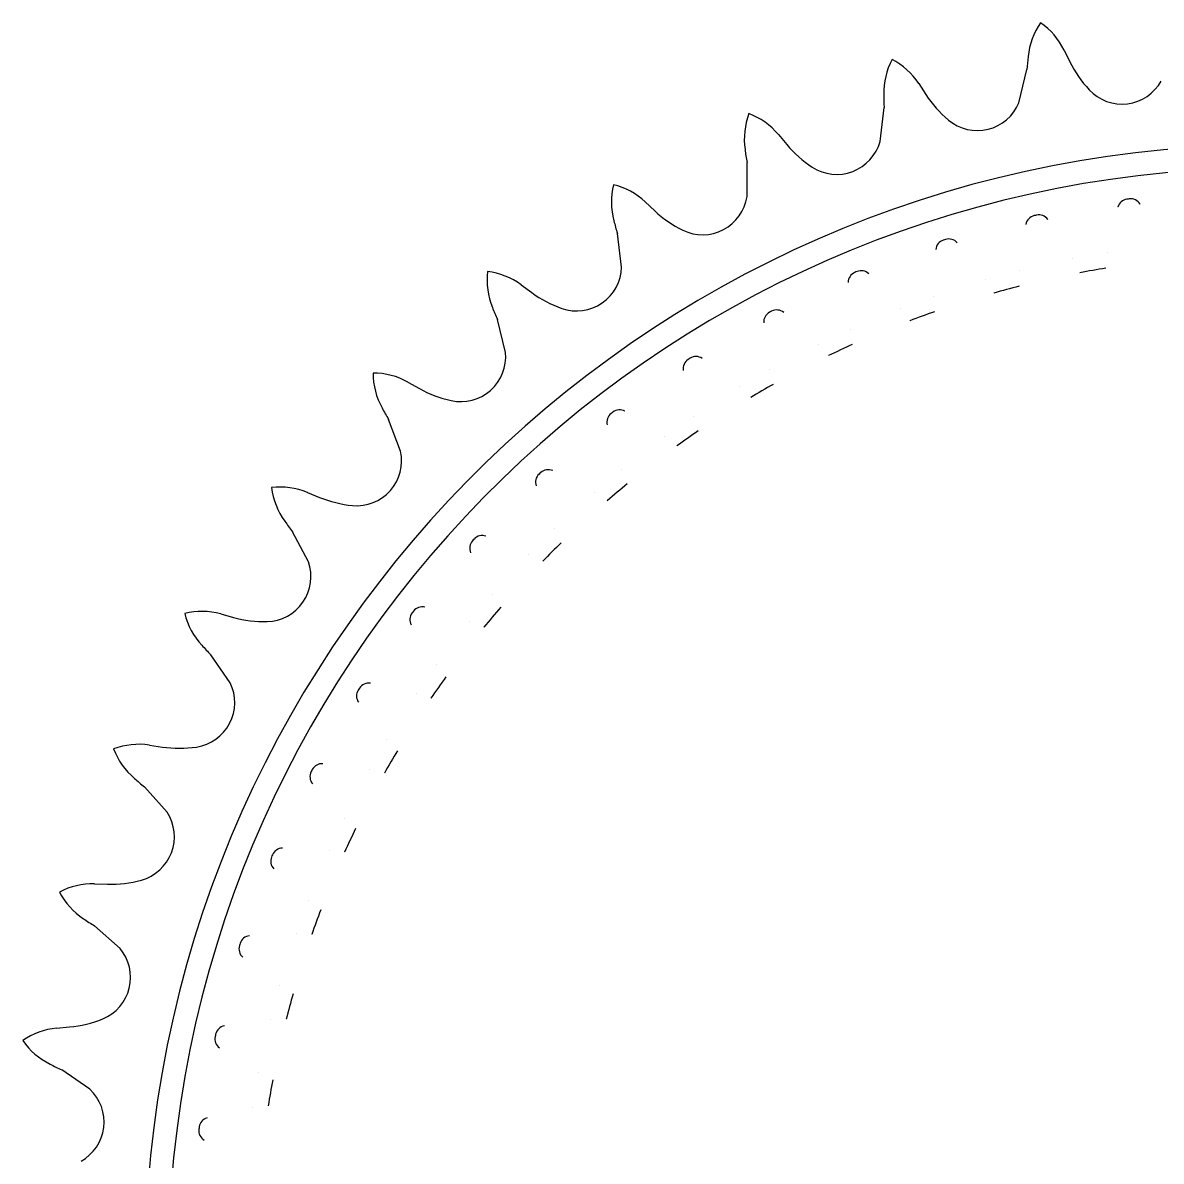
# Model space of a CAD drawing. Header units: millimetres. Extents: x -109 to 109, y -109 to 109.
# Drawn here: x -107.5 to -9.3, y 9.3 to 107.5 of the extents above; entities that cross this region are included whole.
import ezdxf

# ---------------------------------------------------------------- set-up
doc = ezdxf.new("R2010")
doc.units = ezdxf.units.MM
doc.layers.add('Cut003', color=7, linetype='CONTINUOUS')

msp = doc.modelspace()

# ---------------------------------------------------------------- linework, layer by layer
at = {"layer": 'Cut003'}
for p, q in [((-19.708, 107.541), (-19.708, 107.541, 10)), ((-19.708, 107.541), (-19.708, 107.541, 10)), ((-17.676, 105.187), (-17.179, 104.174)), ((-17.676, 105.187, 10), (-17.179, 104.174, 10)), ((-17.676, 105.187), (-17.676, 105.187, 10)), ((-17.676, 105.187), (-17.179, 104.174)), ((-17.676, 105.187, 10), (-17.179, 104.174, 10)), ((-17.676, 105.187), (-17.676, 105.187, 10)), ((-32.527, 104.381), (-32.527, 104.381, 10)), ((-32.527, 104.381), (-32.527, 104.381, 10)), ((-20.772, 104.619), (-20.772, 104.619, 10)), ((-20.772, 104.619), (-20.772, 104.619, 10)), ((-17.179, 104.174), (-17.179, 104.174, 10)), ((-17.179, 104.174), (-17.179, 104.174, 10)), ((-21.582, 100.642), (-20.878, 103.496)), ((-21.582, 100.642, 10), (-20.878, 103.496, 10)), ((-21.582, 100.642), (-20.878, 103.496)), ((-21.582, 100.642, 10), (-20.878, 103.496, 10)), ((-20.878, 103.496), (-20.878, 103.496, 10)), ((-20.878, 103.496), (-20.878, 103.496, 10)), ((-30.226, 102.289), (-29.61, 101.344)), ((-30.226, 102.289, 10), (-29.61, 101.344, 10)), ((-30.226, 102.289), (-30.226, 102.289, 10)), ((-30.226, 102.289), (-29.61, 101.344)), ((-30.226, 102.289, 10), (-29.61, 101.344, 10)), ((-30.226, 102.289), (-30.226, 102.289, 10)), ((-33.231, 101.352), (-33.231, 101.352, 10)), ((-33.231, 101.352), (-33.231, 101.352, 10)), ((-29.61, 101.344), (-29.61, 101.344, 10)), ((-29.61, 101.344), (-29.61, 101.344, 10)), ((-15.509, 101.755), (-15.509, 101.755, 10)), ((-15.509, 101.755), (-15.509, 101.755, 10)), ((-33.555, 97.307), (-33.201, 100.225)), ((-33.555, 97.307, 10), (-33.201, 100.225, 10)), ((-33.555, 97.307), (-33.201, 100.225)), ((-33.555, 97.307, 10), (-33.201, 100.225, 10)), ((-33.201, 100.225), (-33.201, 100.225, 10)), ((-33.201, 100.225), (-33.201, 100.225, 10)), ((-21.582, 100.642), (-21.582, 100.642, 10)), ((-21.582, 100.642), (-21.582, 100.642, 10)), ((-44.871, 99.7), (-44.871, 99.7, 10)), ((-44.871, 99.7), (-44.871, 99.7, 10)), ((-27.661, 99.144), (-27.661, 99.144, 10)), ((-27.661, 99.144), (-27.661, 99.144, 10)), ((-42.335, 97.9), (-41.61, 97.036)), ((-42.335, 97.9, 10), (-41.61, 97.036, 10)), ((-42.335, 97.9), (-42.335, 97.9, 10)), ((-42.335, 97.9), (-41.61, 97.036)), ((-42.335, 97.9, 10), (-41.61, 97.036, 10)), ((-42.335, 97.9), (-42.335, 97.9, 10)), ((-33.555, 97.307), (-33.555, 97.307, 10)), ((-33.555, 97.307), (-33.555, 97.307, 10)), ((-45.206, 96.608), (-45.206, 96.608, 10)), ((-45.206, 96.608), (-45.206, 96.608, 10)), ((-41.61, 97.036), (-41.61, 97.036, 10)), ((-41.61, 97.036), (-41.61, 97.036, 10)), ((-45.04, 92.553), (-45.04, 95.493)), ((-45.04, 92.553, 10), (-45.04, 95.493, 10)), ((-45.04, 95.493), (-45.04, 95.493, 10)), ((-45.04, 95.493), (-45.04, 95.493, 10)), ((-45.04, 92.553), (-45.04, 95.493)), ((-45.04, 92.553, 10), (-45.04, 95.493, 10)), ((-39.41, 95.087), (-39.41, 95.087, 10)), ((-39.41, 95.087), (-39.41, 95.087, 10)), ((-56.561, 93.564), (-56.561, 93.564, 10)), ((-56.561, 93.564), (-56.561, 93.564, 10)), ((-45.04, 92.553), (-45.04, 92.553, 10)), ((-45.04, 92.553), (-45.04, 92.553, 10)), ((-53.827, 92.083), (-53.003, 91.313)), ((-53.827, 92.083, 10), (-53.003, 91.313, 10)), ((-53.827, 92.083), (-53.827, 92.083, 10)), ((-53.827, 92.083), (-53.003, 91.313)), ((-53.827, 92.083, 10), (-53.003, 91.313, 10)), ((-53.827, 92.083), (-53.827, 92.083, 10)), ((-13.041, 91.631), (-13.041, 91.631, 10)), ((-13.041, 91.631), (-13.041, 91.631, 10)), ((-12.254, 92.315), (-12.254, 92.315, 10)), ((-12.254, 92.315), (-12.254, 92.315, 10)), ((-12.057, 92.341), (-12.057, 92.341, 10)), ((-12.057, 92.341), (-12.057, 92.341, 10)), ((-11.119, 91.884), (-11.119, 91.884, 10)), ((-11.119, 91.884), (-11.119, 91.884, 10)), ((-56.521, 90.455), (-56.521, 90.455, 10)), ((-56.521, 90.455), (-56.521, 90.455, 10)), ((-53.003, 91.313), (-53.003, 91.313, 10)), ((-53.003, 91.313), (-53.003, 91.313, 10)), ((-20.253, 90.896), (-20.253, 90.896, 10)), ((-20.253, 90.896), (-20.253, 90.896, 10)), ((-20.059, 90.939), (-20.059, 90.939, 10)), ((-20.059, 90.939), (-20.059, 90.939, 10)), ((-19.085, 90.565), (-19.085, 90.565, 10)), ((-19.085, 90.565), (-19.085, 90.565, 10)), ((-50.584, 89.643), (-50.584, 89.643, 10)), ((-50.584, 89.643), (-50.584, 89.643, 10)), ((-20.978, 90.145), (-20.978, 90.145, 10)), ((-20.978, 90.145), (-20.978, 90.145, 10)), ((-55.868, 86.449), (-56.222, 89.367)), ((-55.868, 86.449, 10), (-56.222, 89.367, 10)), ((-56.222, 89.367), (-56.222, 89.367, 10)), ((-56.222, 89.367), (-56.222, 89.367, 10)), ((-55.868, 86.449), (-56.222, 89.367)), ((-55.868, 86.449, 10), (-56.222, 89.367, 10)), ((-28.098, 88.785), (-28.098, 88.785, 10)), ((-28.098, 88.785), (-28.098, 88.785, 10)), ((-27.909, 88.845), (-27.909, 88.845, 10)), ((-27.909, 88.845), (-27.909, 88.845, 10)), ((-26.905, 88.557), (-26.905, 88.557, 10)), ((-26.905, 88.557), (-26.905, 88.557, 10)), ((-28.755, 87.974), (-28.755, 87.974, 10)), ((-28.755, 87.974), (-28.755, 87.974, 10)), ((-13.913, 87.694), (-13.913, 87.694, 10)), ((-13.913, 87.694), (-13.913, 87.694, 10)), ((-16.919, 87.164), (-16.919, 87.164, 10)), ((-16.919, 87.164), (-16.919, 87.164, 10)), ((-67.427, 86.064), (-67.427, 86.064, 10)), ((-67.427, 86.064), (-67.427, 86.064, 10)), ((-55.868, 86.449), (-55.868, 86.449, 10)), ((-55.868, 86.449), (-55.868, 86.449, 10)), ((-35.729, 85.998), (-35.729, 85.998, 10)), ((-35.729, 85.998), (-35.729, 85.998, 10)), ((-35.546, 86.074), (-35.546, 86.074, 10)), ((-35.546, 86.074), (-35.546, 86.074, 10)), ((-34.521, 85.875), (-34.521, 85.875, 10)), ((-34.521, 85.875), (-34.521, 85.875, 10)), ((-21.503, 86.147), (-21.503, 86.147, 10)), ((-21.503, 86.147), (-21.503, 86.147, 10)), ((-16.304, 85.968), (-16.304, 85.968, 10)), ((-16.304, 85.968), (-16.304, 85.968, 10)), ((-14.082, 86.359), (-14.082, 86.359, 10)), ((-14.082, 86.359), (-14.082, 86.359, 10)), ((-64.534, 84.924), (-63.623, 84.258)), ((-64.534, 84.924, 10), (-63.623, 84.258, 10)), ((-64.534, 84.924), (-64.534, 84.924, 10)), ((-64.534, 84.924), (-63.623, 84.258)), ((-64.534, 84.924, 10), (-63.623, 84.258, 10)), ((-64.534, 84.924), (-64.534, 84.924, 10)), ((-36.313, 85.133), (-36.313, 85.133, 10)), ((-36.313, 85.133), (-36.313, 85.133, 10)), ((-24.451, 85.357), (-24.451, 85.357, 10)), ((-24.451, 85.357), (-24.451, 85.357, 10)), ((-21.555, 84.803), (-21.555, 84.803, 10)), ((-21.555, 84.803), (-21.555, 84.803, 10)), ((-63.623, 84.258), (-63.623, 84.258, 10)), ((-63.623, 84.258), (-63.623, 84.258, 10)), ((-28.93, 83.945), (-28.93, 83.945, 10)), ((-28.93, 83.945), (-28.93, 83.945, 10)), ((-23.734, 84.22), (-23.734, 84.22, 10)), ((-23.734, 84.22), (-23.734, 84.22, 10)), ((-67.012, 82.982), (-67.012, 82.982, 10)), ((-67.012, 82.982), (-67.012, 82.982, 10)), ((-61.02, 82.892), (-61.02, 82.892, 10)), ((-61.02, 82.892), (-61.02, 82.892, 10)), ((-43.088, 82.557), (-43.088, 82.557, 10)), ((-43.088, 82.557), (-43.088, 82.557, 10)), ((-42.912, 82.649), (-42.912, 82.649, 10)), ((-42.912, 82.649), (-42.912, 82.649, 10)), ((-41.874, 82.54), (-41.874, 82.54, 10)), ((-41.874, 82.54), (-41.874, 82.54, 10)), ((-31.797, 82.902), (-31.797, 82.902, 10)), ((-31.797, 82.902), (-31.797, 82.902, 10)), ((-28.864, 82.602), (-28.864, 82.602, 10)), ((-28.864, 82.602), (-28.864, 82.602, 10)), ((-65.88, 79.085), (-66.584, 81.939)), ((-65.88, 79.085, 10), (-66.584, 81.939, 10)), ((-66.584, 81.939), (-66.584, 81.939, 10)), ((-66.584, 81.939), (-66.584, 81.939, 10)), ((-65.88, 79.085), (-66.584, 81.939)), ((-65.88, 79.085, 10), (-66.584, 81.939, 10)), ((-43.594, 81.644), (-43.594, 81.644, 10)), ((-43.594, 81.644), (-43.594, 81.644, 10)), ((-30.984, 81.83), (-30.984, 81.83, 10)), ((-30.984, 81.83), (-30.984, 81.83, 10)), ((-36.136, 81.104), (-36.136, 81.104, 10)), ((-36.136, 81.104), (-36.136, 81.104, 10)), ((-38.902, 79.815), (-38.902, 79.815, 10)), ((-38.902, 79.815), (-38.902, 79.815, 10)), ((-35.954, 79.772), (-35.954, 79.772, 10)), ((-35.954, 79.772), (-35.954, 79.772, 10)), ((-65.88, 79.085), (-65.88, 79.085, 10)), ((-65.88, 79.085), (-65.88, 79.085, 10)), ((-37.998, 78.819), (-37.998, 78.819, 10)), ((-37.998, 78.819), (-37.998, 78.819, 10)), ((-50.12, 78.487), (-50.12, 78.487, 10)), ((-50.12, 78.487), (-50.12, 78.487, 10)), ((-49.952, 78.594), (-49.952, 78.594, 10)), ((-49.952, 78.594), (-49.952, 78.594, 10)), ((-48.909, 78.576), (-48.909, 78.576, 10)), ((-48.909, 78.576), (-48.909, 78.576, 10)), ((-43.067, 77.646), (-43.067, 77.646, 10)), ((-43.067, 77.646), (-43.067, 77.646, 10)), ((-77.309, 77.309), (-77.309, 77.309, 10)), ((-77.309, 77.309), (-77.309, 77.309, 10)), ((-50.544, 77.534), (-50.544, 77.534, 10)), ((-50.544, 77.534), (-50.544, 77.534, 10)), ((-74.3, 76.526), (-73.316, 75.975)), ((-74.3, 76.526, 10), (-73.316, 75.975, 10)), ((-74.3, 76.526), (-74.3, 76.526, 10)), ((-74.3, 76.526), (-73.316, 75.975)), ((-74.3, 76.526, 10), (-73.316, 75.975, 10)), ((-74.3, 76.526), (-74.3, 76.526, 10)), ((-73.316, 75.975), (-73.316, 75.975, 10)), ((-73.316, 75.975), (-73.316, 75.975, 10)), ((-45.71, 76.12), (-45.71, 76.12, 10)), ((-45.71, 76.12), (-45.71, 76.12, 10)), ((-42.769, 76.335), (-42.769, 76.335, 10)), ((-42.769, 76.335), (-42.769, 76.335, 10)), ((-70.567, 74.933), (-70.567, 74.933, 10)), ((-70.567, 74.933), (-70.567, 74.933, 10)), ((-44.723, 75.207), (-44.723, 75.207, 10)), ((-44.723, 75.207), (-44.723, 75.207, 10)), ((-76.526, 74.3), (-76.526, 74.3, 10)), ((-76.526, 74.3), (-76.526, 74.3, 10)), ((-56.77, 73.821), (-56.77, 73.821, 10)), ((-56.77, 73.821), (-56.77, 73.821, 10)), ((-56.612, 73.941), (-56.612, 73.941, 10)), ((-56.612, 73.941), (-56.612, 73.941, 10)), ((-55.571, 74.014), (-55.571, 74.014, 10)), ((-55.571, 74.014), (-55.571, 74.014, 10)), ((-74.933, 70.567), (-75.975, 73.316)), ((-74.933, 70.567, 10), (-75.975, 73.316, 10)), ((-75.975, 73.316), (-75.975, 73.316, 10)), ((-75.975, 73.316), (-75.975, 73.316, 10)), ((-74.933, 70.567), (-75.975, 73.316)), ((-74.933, 70.567, 10), (-75.975, 73.316, 10)), ((-57.11, 72.834), (-57.11, 72.834, 10)), ((-57.11, 72.834), (-57.11, 72.834, 10)), ((-49.671, 73.597), (-49.671, 73.597, 10)), ((-49.671, 73.597), (-49.671, 73.597, 10)), ((-52.17, 71.847), (-52.17, 71.847, 10)), ((-52.17, 71.847), (-52.17, 71.847, 10)), ((-49.26, 72.317), (-49.26, 72.317, 10)), ((-49.26, 72.317), (-49.26, 72.317, 10)), ((-51.108, 71.023), (-51.108, 71.023, 10)), ((-51.108, 71.023), (-51.108, 71.023, 10)), ((-74.933, 70.567), (-74.933, 70.567, 10)), ((-74.933, 70.567), (-74.933, 70.567, 10)), ((-61.81, 68.889), (-61.81, 68.889, 10)), ((-61.81, 68.889), (-61.81, 68.889, 10)), ((-55.896, 68.988), (-55.896, 68.988, 10)), ((-55.896, 68.988), (-55.896, 68.988, 10)), ((-62.987, 68.592), (-62.987, 68.592, 10)), ((-62.987, 68.592), (-62.987, 68.592, 10)), ((-62.841, 68.726), (-62.841, 68.726, 10)), ((-62.841, 68.726), (-62.841, 68.726, 10)), ((-86.064, 67.427), (-86.064, 67.427, 10)), ((-86.064, 67.427), (-86.064, 67.427, 10)), ((-82.982, 67.012), (-81.939, 66.584)), ((-82.982, 67.012, 10), (-81.939, 66.584, 10)), ((-82.982, 67.012), (-82.982, 67.012, 10)), ((-82.982, 67.012), (-81.939, 66.584)), ((-82.982, 67.012, 10), (-81.939, 66.584, 10)), ((-82.982, 67.012), (-82.982, 67.012, 10)), ((-63.24, 67.579), (-63.24, 67.579, 10)), ((-63.24, 67.579), (-63.24, 67.579, 10)), ((-58.234, 67.027), (-58.234, 67.027, 10)), ((-58.234, 67.027), (-58.234, 67.027, 10)), ((-55.375, 67.748), (-55.375, 67.748, 10)), ((-55.375, 67.748), (-55.375, 67.748, 10)), ((-81.939, 66.584), (-81.939, 66.584, 10)), ((-81.939, 66.584), (-81.939, 66.584, 10)), ((-79.085, 65.88), (-79.085, 65.88, 10)), ((-79.085, 65.88), (-79.085, 65.88, 10)), ((-57.103, 66.298), (-57.103, 66.298, 10)), ((-57.103, 66.298), (-57.103, 66.298, 10)), ((-84.924, 64.534), (-84.924, 64.534, 10)), ((-84.924, 64.534), (-84.924, 64.534, 10)), ((-82.892, 61.02), (-84.258, 63.623)), ((-82.892, 61.02, 10), (-84.258, 63.623, 10)), ((-84.258, 63.623), (-84.258, 63.623, 10)), ((-84.258, 63.623), (-84.258, 63.623, 10)), ((-82.892, 61.02), (-84.258, 63.623)), ((-82.892, 61.02, 10), (-84.258, 63.623, 10)), ((-68.592, 62.987), (-68.592, 62.987, 10)), ((-68.592, 62.987), (-68.592, 62.987, 10)), ((-67.579, 63.24), (-67.579, 63.24, 10)), ((-67.579, 63.24), (-67.579, 63.24, 10)), ((-61.696, 63.854), (-61.696, 63.854, 10)), ((-61.696, 63.854), (-61.696, 63.854, 10)), ((-68.726, 62.841), (-68.726, 62.841, 10)), ((-68.726, 62.841), (-68.726, 62.841, 10)), ((-61.069, 62.664), (-61.069, 62.664, 10)), ((-61.069, 62.664), (-61.069, 62.664, 10)), ((-82.892, 61.02), (-82.892, 61.02, 10)), ((-82.892, 61.02), (-82.892, 61.02, 10)), ((-68.889, 61.81), (-68.889, 61.81, 10)), ((-68.889, 61.81), (-68.889, 61.81, 10)), ((-63.854, 61.696), (-63.854, 61.696, 10)), ((-63.854, 61.696), (-63.854, 61.696, 10)), ((-62.664, 61.069), (-62.664, 61.069, 10)), ((-62.664, 61.069), (-62.664, 61.069, 10)), ((-67.027, 58.234), (-67.027, 58.234, 10)), ((-67.027, 58.234), (-67.027, 58.234, 10)), ((-72.834, 57.11), (-72.834, 57.11, 10)), ((-72.834, 57.11), (-72.834, 57.11, 10)), ((-66.298, 57.103), (-66.298, 57.103, 10)), ((-66.298, 57.103), (-66.298, 57.103, 10)), ((-93.564, 56.561), (-93.564, 56.561, 10)), ((-93.564, 56.561), (-93.564, 56.561, 10)), ((-90.455, 56.521), (-89.367, 56.222)), ((-90.455, 56.521, 10), (-89.367, 56.222, 10)), ((-90.455, 56.521), (-90.455, 56.521, 10)), ((-90.455, 56.521), (-89.367, 56.222)), ((-90.455, 56.521, 10), (-89.367, 56.222, 10)), ((-90.455, 56.521), (-90.455, 56.521, 10)), ((-89.367, 56.222), (-89.367, 56.222, 10)), ((-89.367, 56.222), (-89.367, 56.222, 10)), ((-73.941, 56.612), (-73.941, 56.612, 10)), ((-73.941, 56.612), (-73.941, 56.612, 10)), ((-73.821, 56.77), (-73.821, 56.77, 10)), ((-73.821, 56.77), (-73.821, 56.77, 10)), ((-86.449, 55.868), (-86.449, 55.868, 10)), ((-86.449, 55.868), (-86.449, 55.868, 10)), ((-74.014, 55.571), (-74.014, 55.571, 10)), ((-74.014, 55.571), (-74.014, 55.571, 10)), ((-68.988, 55.896), (-68.988, 55.896, 10)), ((-68.988, 55.896), (-68.988, 55.896, 10)), ((-67.748, 55.375), (-67.748, 55.375, 10)), ((-67.748, 55.375), (-67.748, 55.375, 10)), ((-92.083, 53.827), (-92.083, 53.827, 10)), ((-92.083, 53.827), (-92.083, 53.827, 10)), ((-89.643, 50.584), (-91.313, 53.003)), ((-89.643, 50.584, 10), (-91.313, 53.003, 10)), ((-91.313, 53.003), (-91.313, 53.003, 10)), ((-91.313, 53.003), (-91.313, 53.003, 10)), ((-89.643, 50.584), (-91.313, 53.003)), ((-89.643, 50.584, 10), (-91.313, 53.003, 10)), ((-71.847, 52.17), (-71.847, 52.17, 10)), ((-71.847, 52.17), (-71.847, 52.17, 10)), ((-71.023, 51.108), (-71.023, 51.108, 10)), ((-71.023, 51.108), (-71.023, 51.108, 10)), ((-89.643, 50.584), (-89.643, 50.584, 10)), ((-89.643, 50.584), (-89.643, 50.584, 10)), ((-78.487, 50.12), (-78.487, 50.12, 10)), ((-78.487, 50.12), (-78.487, 50.12, 10)), ((-77.534, 50.544), (-77.534, 50.544, 10)), ((-77.534, 50.544), (-77.534, 50.544, 10)), ((-78.594, 49.952), (-78.594, 49.952, 10)), ((-78.594, 49.952), (-78.594, 49.952, 10)), ((-73.597, 49.671), (-73.597, 49.671, 10)), ((-73.597, 49.671), (-73.597, 49.671, 10)), ((-72.317, 49.26), (-72.317, 49.26, 10)), ((-72.317, 49.26), (-72.317, 49.26, 10)), ((-78.576, 48.909), (-78.576, 48.909, 10)), ((-78.576, 48.909), (-78.576, 48.909, 10)), ((-96.608, 45.206), (-95.493, 45.04)), ((-96.608, 45.206, 10), (-95.493, 45.04, 10)), ((-96.608, 45.206), (-96.608, 45.206, 10)), ((-96.608, 45.206), (-95.493, 45.04)), ((-96.608, 45.206, 10), (-95.493, 45.04, 10)), ((-96.608, 45.206), (-96.608, 45.206, 10)), ((-76.12, 45.71), (-76.12, 45.71, 10)), ((-76.12, 45.71), (-76.12, 45.71, 10)), ((-99.7, 44.871), (-99.7, 44.871, 10)), ((-99.7, 44.871), (-99.7, 44.871, 10)), ((-95.493, 45.04), (-95.493, 45.04, 10)), ((-95.493, 45.04), (-95.493, 45.04, 10)), ((-92.553, 45.04), (-92.553, 45.04, 10)), ((-92.553, 45.04), (-92.553, 45.04, 10)), ((-75.207, 44.723), (-75.207, 44.723, 10)), ((-75.207, 44.723), (-75.207, 44.723, 10)), ((-81.644, 43.594), (-81.644, 43.594, 10)), ((-81.644, 43.594), (-81.644, 43.594, 10)), ((-97.9, 42.335), (-97.9, 42.335, 10)), ((-97.9, 42.335), (-97.9, 42.335, 10)), ((-82.649, 42.912), (-82.649, 42.912, 10)), ((-82.649, 42.912), (-82.649, 42.912, 10)), ((-82.557, 43.088), (-82.557, 43.088, 10)), ((-82.557, 43.088), (-82.557, 43.088, 10)), ((-77.646, 43.067), (-77.646, 43.067, 10)), ((-77.646, 43.067), (-77.646, 43.067, 10)), ((-76.335, 42.769), (-76.335, 42.769, 10)), ((-76.335, 42.769), (-76.335, 42.769, 10)), ((-95.087, 39.41), (-97.036, 41.61)), ((-95.087, 39.41, 10), (-97.036, 41.61, 10)), ((-97.036, 41.61), (-97.036, 41.61, 10)), ((-97.036, 41.61), (-97.036, 41.61, 10)), ((-95.087, 39.41), (-97.036, 41.61)), ((-95.087, 39.41, 10), (-97.036, 41.61, 10)), ((-82.54, 41.874), (-82.54, 41.874, 10)), ((-82.54, 41.874), (-82.54, 41.874, 10)), ((-95.087, 39.41), (-95.087, 39.41, 10)), ((-95.087, 39.41), (-95.087, 39.41, 10)), ((-79.815, 38.902), (-79.815, 38.902, 10)), ((-79.815, 38.902), (-79.815, 38.902, 10)), ((-78.819, 37.998), (-78.819, 37.998, 10)), ((-78.819, 37.998), (-78.819, 37.998, 10)), ((-86.074, 35.546), (-86.074, 35.546, 10)), ((-86.074, 35.546), (-86.074, 35.546, 10)), ((-85.998, 35.729), (-85.998, 35.729, 10)), ((-85.998, 35.729), (-85.998, 35.729, 10)), ((-85.133, 36.313), (-85.133, 36.313, 10)), ((-85.133, 36.313), (-85.133, 36.313, 10)), ((-81.104, 36.136), (-81.104, 36.136, 10)), ((-81.104, 36.136), (-81.104, 36.136, 10)), ((-79.772, 35.954), (-79.772, 35.954, 10)), ((-79.772, 35.954), (-79.772, 35.954, 10)), ((-85.875, 34.521), (-85.875, 34.521, 10)), ((-85.875, 34.521), (-85.875, 34.521, 10)), ((-97.307, 33.555), (-97.307, 33.555, 10)), ((-97.307, 33.555), (-97.307, 33.555, 10)), ((-104.381, 32.527), (-104.381, 32.527, 10)), ((-104.381, 32.527), (-104.381, 32.527, 10)), ((-101.352, 33.231), (-100.225, 33.201)), ((-101.352, 33.231, 10), (-100.225, 33.201, 10)), ((-101.352, 33.231), (-101.352, 33.231, 10)), ((-101.352, 33.231), (-100.225, 33.201)), ((-101.352, 33.231, 10), (-100.225, 33.201, 10)), ((-101.352, 33.231), (-101.352, 33.231, 10)), ((-100.225, 33.201), (-100.225, 33.201, 10)), ((-100.225, 33.201), (-100.225, 33.201, 10)), ((-82.902, 31.797), (-82.902, 31.797, 10)), ((-82.902, 31.797), (-82.902, 31.797, 10)), ((-81.83, 30.984), (-81.83, 30.984, 10)), ((-81.83, 30.984), (-81.83, 30.984, 10)), ((-102.289, 30.226), (-102.289, 30.226, 10)), ((-102.289, 30.226), (-102.289, 30.226, 10)), ((-99.144, 27.661), (-101.344, 29.61)), ((-99.144, 27.661, 10), (-101.344, 29.61, 10)), ((-101.344, 29.61), (-101.344, 29.61, 10)), ((-101.344, 29.61), (-101.344, 29.61, 10)), ((-99.144, 27.661), (-101.344, 29.61)), ((-99.144, 27.661, 10), (-101.344, 29.61, 10)), ((-87.974, 28.755), (-87.974, 28.755, 10)), ((-87.974, 28.755), (-87.974, 28.755, 10)), ((-83.945, 28.93), (-83.945, 28.93, 10)), ((-83.945, 28.93), (-83.945, 28.93, 10)), ((-82.602, 28.864), (-82.602, 28.864, 10)), ((-82.602, 28.864), (-82.602, 28.864, 10)), ((-99.144, 27.661), (-99.144, 27.661, 10)), ((-99.144, 27.661), (-99.144, 27.661, 10)), ((-88.845, 27.909), (-88.845, 27.909, 10)), ((-88.845, 27.909), (-88.845, 27.909, 10)), ((-88.785, 28.098), (-88.785, 28.098, 10)), ((-88.785, 28.098), (-88.785, 28.098, 10)), ((-88.557, 26.905), (-88.557, 26.905, 10)), ((-88.557, 26.905), (-88.557, 26.905, 10)), ((-85.357, 24.451), (-85.357, 24.451, 10)), ((-85.357, 24.451), (-85.357, 24.451, 10)), ((-84.22, 23.734), (-84.22, 23.734, 10)), ((-84.22, 23.734), (-84.22, 23.734, 10)), ((-104.619, 20.772), (-103.496, 20.878)), ((-104.619, 20.772, 10), (-103.496, 20.878, 10)), ((-104.619, 20.772), (-103.496, 20.878)), ((-104.619, 20.772, 10), (-103.496, 20.878, 10)), ((-104.619, 20.772), (-104.619, 20.772, 10)), ((-104.619, 20.772), (-104.619, 20.772, 10)), ((-103.496, 20.878), (-103.496, 20.878, 10)), ((-103.496, 20.878), (-103.496, 20.878, 10)), ((-100.642, 21.582), (-100.642, 21.582, 10)), ((-100.642, 21.582), (-100.642, 21.582, 10)), ((-90.145, 20.978), (-90.145, 20.978, 10)), ((-90.145, 20.978), (-90.145, 20.978, 10)), ((-86.147, 21.503), (-86.147, 21.503, 10)), ((-86.147, 21.503), (-86.147, 21.503, 10)), ((-84.803, 21.555), (-84.803, 21.555, 10)), ((-84.803, 21.555), (-84.803, 21.555, 10)), ((-107.541, 19.708), (-107.541, 19.708, 10)), ((-107.541, 19.708), (-107.541, 19.708, 10)), ((-90.939, 20.059), (-90.939, 20.059, 10)), ((-90.939, 20.059), (-90.939, 20.059, 10)), ((-90.896, 20.253), (-90.896, 20.253, 10)), ((-90.896, 20.253), (-90.896, 20.253, 10)), ((-90.565, 19.085), (-90.565, 19.085, 10)), ((-90.565, 19.085), (-90.565, 19.085, 10)), ((-105.187, 17.676), (-105.187, 17.676, 10)), ((-105.187, 17.676), (-105.187, 17.676, 10)), ((-101.755, 15.509), (-104.174, 17.179)), ((-101.755, 15.509, 10), (-104.174, 17.179, 10)), ((-104.174, 17.179), (-104.174, 17.179, 10)), ((-104.174, 17.179), (-104.174, 17.179, 10)), ((-101.755, 15.509), (-104.174, 17.179)), ((-101.755, 15.509, 10), (-104.174, 17.179, 10)), ((-87.164, 16.919), (-87.164, 16.919, 10)), ((-87.164, 16.919), (-87.164, 16.919, 10)), ((-85.968, 16.304), (-85.968, 16.304, 10)), ((-85.968, 16.304), (-85.968, 16.304, 10)), ((-101.755, 15.509), (-101.755, 15.509, 10)), ((-101.755, 15.509), (-101.755, 15.509, 10)), ((-87.694, 13.913), (-87.694, 13.913, 10)), ((-87.694, 13.913), (-87.694, 13.913, 10)), ((-86.359, 14.082), (-86.359, 14.082, 10)), ((-86.359, 14.082), (-86.359, 14.082, 10)), ((-91.631, 13.041), (-91.631, 13.041, 10)), ((-91.631, 13.041), (-91.631, 13.041, 10)), ((-92.341, 12.057), (-92.341, 12.057, 10)), ((-92.341, 12.057), (-92.341, 12.057, 10)), ((-92.315, 12.254), (-92.315, 12.254, 10)), ((-92.315, 12.254), (-92.315, 12.254, 10)), ((-91.884, 11.119), (-91.884, 11.119, 10)), ((-91.884, 11.119), (-91.884, 11.119, 10)), ((-102.51, 9.293), (-102.51, 9.293, 10)), ((-102.51, 9.293), (-102.51, 9.293, 10))]:
    msp.add_line(p, q, dxfattribs=at)
for centre, radius, start, end in [((-14.648, 104.042), 6.152, 145.33432, 174.61538), ((-14.648, 104.042, 10), 6.152, 145.33432, 174.61538), ((-14.648, 104.042), 6.152, 145.33432, 174.61538), ((-14.648, 104.042, 10), 6.152, 145.33432, 174.61538), ((-23.198, 102.475), 6.152, 26.15385, 55.43491), ((-23.198, 102.475, 10), 6.152, 26.15385, 55.43491), ((-23.198, 102.475), 6.152, 26.15385, 55.43491), ((-23.198, 102.475, 10), 6.152, 26.15385, 55.43491), ((-27.082, 101.518), 6.152, 152.2574, -178.46154), ((-27.082, 101.518, 10), 6.152, 152.2574, -178.46154), ((-27.082, 101.518), 6.152, 152.2574, -178.46154), ((-27.082, 101.518, 10), 6.152, 152.2574, -178.46154), ((-35.38, 98.932), 6.152, 33.07692, 62.35799), ((-35.38, 98.932, 10), 6.152, 33.07692, 62.35799), ((-35.38, 98.932), 6.152, 33.07692, 62.35799), ((-35.38, 98.932, 10), 6.152, 33.07692, 62.35799), ((-10.896, 103.122), 9.989, 171.37968, 177.85109), ((-10.896, 103.122, 10), 9.989, 171.37968, 177.85109), ((-10.896, 103.122), 9.989, 171.37968, 177.85109), ((-10.896, 103.122, 10), 9.989, 171.37968, 177.85109), ((-8.212, 108.577), 9.989, -153.84615, -136.92308), ((-8.212, 108.577, 10), 9.989, -153.84615, -136.92308), ((-8.212, 108.577), 9.989, -153.84615, -136.92308), ((-8.212, 108.577, 10), 9.989, -153.84615, -136.92308), ((-12.677, 104.403), 3.877, -83.07692, -29.23077), ((-12.677, 104.403, 10), 3.877, -83.07692, -29.23077), ((-12.677, 104.403, 10), 3.877, -83.07692, -29.23077), ((-12.677, 104.403), 3.877, -83.07692, -29.23077), ((-23.247, 101.057), 9.989, 178.30276, -175.22583), ((-23.247, 101.057, 10), 9.989, 178.30276, -175.22583), ((-23.247, 101.057), 9.989, 178.30276, -175.22583), ((-23.247, 101.057, 10), 9.989, 178.30276, -175.22583), ((-21.24, 106.796), 9.989, -146.92308, -130), ((-21.24, 106.796, 10), 9.989, -146.92308, -130), ((-21.24, 106.796), 9.989, -146.92308, -130), ((-21.24, 106.796, 10), 9.989, -146.92308, -130), ((-12.677, 104.403), 3.877, -136.92308, -83.07692), ((-12.677, 104.403, 10), 3.877, -136.92308, -83.07692), ((-12.677, 104.403, 10), 3.877, -136.92308, -83.07692), ((-12.677, 104.403), 3.877, -136.92308, -83.07692), ((-25.169, 102.114), 3.877, -76.15385, -22.30769), ((-25.169, 102.114, 10), 3.877, -76.15385, -22.30769), ((-25.169, 102.114, 10), 3.877, -76.15385, -22.30769), ((-25.169, 102.114), 3.877, -76.15385, -22.30769), ((-39.121, 97.513), 6.152, 159.18047, -171.53846), ((-39.121, 97.513, 10), 6.152, 159.18047, -171.53846), ((-39.121, 97.513), 6.152, 159.18047, -171.53846), ((-39.121, 97.513, 10), 6.152, 159.18047, -171.53846), ((-47.047, 93.946), 6.152, 40, 69.28107), ((-47.047, 93.946, 10), 6.152, 40, 69.28107), ((-47.047, 93.946), 6.152, 40, 69.28107), ((-47.047, 93.946, 10), 6.152, 40, 69.28107), ((-25.169, 102.114), 3.877, -130, -76.15385), ((-25.169, 102.114, 10), 3.877, -130, -76.15385), ((-25.169, 102.114, 10), 3.877, -130, -76.15385), ((-25.169, 102.114), 3.877, -130, -76.15385), ((-37.294, 98.336), 3.877, -69.23077, -15.38462), ((-37.294, 98.336, 10), 3.877, -69.23077, -15.38462), ((-37.294, 98.336, 10), 3.877, -69.23077, -15.38462), ((-37.294, 98.336), 3.877, -69.23077, -15.38462), ((0, 0, 10), 97, 91.02841, -91.02841), ((0, 0, 10), 97, 91.02841, -91.02841), ((0, 0, 12), 97, 91.02841, -91.02841), ((0, 0, 12), 97, 91.02841, -91.02841), ((-35.258, 97.518), 9.989, -174.77417, -168.30276), ((-35.258, 97.518, 10), 9.989, -174.77417, -168.30276), ((-35.258, 97.518), 9.989, -174.77417, -168.30276), ((-35.258, 97.518, 10), 9.989, -174.77417, -168.30276), ((-33.958, 103.457), 9.989, -140, -123.07692), ((-33.958, 103.457, 10), 9.989, -140, -123.07692), ((-33.958, 103.457), 9.989, -140, -123.07692), ((-33.958, 103.457, 10), 9.989, -140, -123.07692), ((0, 0, 12), 95, 91.03918, -91.03918), ((0, 0, 10), 95, 91.03918, -91.03918), ((0, 0, 12), 95, 91.03918, -91.03918), ((0, 0, 10), 95, 91.03918, -91.03918), ((-37.294, 98.336), 3.877, -123.07692, -69.23077), ((-37.294, 98.336, 10), 3.877, -123.07692, -69.23077), ((-37.294, 98.336, 10), 3.877, -123.07692, -69.23077), ((-37.294, 98.336), 3.877, -123.07692, -69.23077), ((-50.59, 92.087), 6.152, 166.10355, -164.61538), ((-50.59, 92.087, 10), 6.152, 166.10355, -164.61538), ((-50.59, 92.087), 6.152, 166.10355, -164.61538), ((-50.59, 92.087, 10), 6.152, 166.10355, -164.61538), ((-58.028, 87.59), 6.152, 46.92308, 76.20414), ((-58.028, 87.59, 10), 6.152, 46.92308, 76.20414), ((-58.028, 87.59), 6.152, 46.92308, 76.20414), ((-58.028, 87.59, 10), 6.152, 46.92308, 76.20414), ((-48.875, 93.123), 3.877, -62.30769, -8.46154), ((-48.875, 93.123, 10), 3.877, -62.30769, -8.46154), ((-48.875, 93.123, 10), 3.877, -62.30769, -8.46154), ((-48.875, 93.123), 3.877, -62.30769, -8.46154), ((-12.127, 91.374), 0.95, 97.67024, 164.31558), ((-12.127, 91.374), 0.95, 97.67024, 164.31558), ((-12.127, 91.374, 10), 0.95, 97.67024, 164.31558), ((-12.127, 91.374, 10), 0.95, 97.67024, 164.31558), ((0, 0), 93.125, 97.43898, 97.56102), ((0, 0), 93.125, 97.43898, 97.56102), ((0, 0, 10), 93.125, 97.43898, 97.56102), ((0, 0, 10), 93.125, 97.43898, 97.56102), ((-11.936, 91.399), 0.95, 30.68442, 97.32976), ((-11.936, 91.399), 0.95, 30.68442, 97.32976), ((-11.936, 91.399, 10), 0.95, 30.68442, 97.32976), ((-11.936, 91.399, 10), 0.95, 30.68442, 97.32976), ((-46.756, 92.557), 9.989, -167.85109, -161.37968), ((-46.756, 92.557, 10), 9.989, -167.85109, -161.37968), ((-46.756, 92.557), 9.989, -167.85109, -161.37968), ((-46.756, 92.557, 10), 9.989, -167.85109, -161.37968), ((-46.181, 98.61), 9.989, -133.07692, -116.15385), ((-46.181, 98.61, 10), 9.989, -133.07692, -116.15385), ((-46.181, 98.61), 9.989, -133.07692, -116.15385), ((-46.181, 98.61, 10), 9.989, -133.07692, -116.15385), ((-20.044, 89.969), 0.95, 102.67024, 169.31558), ((-20.044, 89.969), 0.95, 102.67024, 169.31558), ((-20.044, 89.969, 10), 0.95, 102.67024, 169.31558), ((-20.044, 89.969, 10), 0.95, 102.67024, 169.31558), ((0, 0), 93.125, 102.43898, 102.56102), ((0, 0), 93.125, 102.43898, 102.56102), ((0, 0, 10), 93.125, 102.43898, 102.56102), ((0, 0, 10), 93.125, 102.43898, 102.56102), ((-19.856, 90.011), 0.95, 35.68442, 102.32976), ((-19.856, 90.011), 0.95, 35.68442, 102.32976), ((-19.856, 90.011, 10), 0.95, 35.68442, 102.32976), ((-19.856, 90.011, 10), 0.95, 35.68442, 102.32976), ((-48.875, 93.123), 3.877, -116.15385, -62.30769), ((-48.875, 93.123, 10), 3.877, -116.15385, -62.30769), ((-48.875, 93.123, 10), 3.877, -116.15385, -62.30769), ((-48.875, 93.123), 3.877, -116.15385, -62.30769), ((-27.809, 87.88), 0.95, 107.67024, 174.31558), ((-27.809, 87.88), 0.95, 107.67024, 174.31558), ((-27.809, 87.88, 10), 0.95, 107.67024, 174.31558), ((-27.809, 87.88, 10), 0.95, 107.67024, 174.31558), ((0, 0), 93.125, 107.43898, 107.56102), ((0, 0), 93.125, 107.43898, 107.56102), ((0, 0, 10), 93.125, 107.43898, 107.56102), ((0, 0, 10), 93.125, 107.43898, 107.56102), ((-27.626, 87.938), 0.95, 40.68442, 107.32976), ((-27.626, 87.938), 0.95, 40.68442, 107.32976), ((-27.626, 87.938, 10), 0.95, 40.68442, 107.32976), ((-27.626, 87.938, 10), 0.95, 40.68442, 107.32976), ((-61.321, 85.317), 6.152, 173.02663, -157.69231), ((-61.321, 85.317, 10), 6.152, 173.02663, -157.69231), ((-61.321, 85.317), 6.152, 173.02663, -157.69231), ((-61.321, 85.317, 10), 6.152, 173.02663, -157.69231), ((-68.163, 79.957), 6.152, 53.84615, 83.12722), ((-68.163, 79.957, 10), 6.152, 53.84615, 83.12722), ((-68.163, 79.957), 6.152, 53.84615, 83.12722), ((-68.163, 79.957, 10), 6.152, 53.84615, 83.12722), ((-59.743, 86.553), 3.877, -55.38462, -1.53846), ((-59.743, 86.553, 10), 3.877, -55.38462, -1.53846), ((-59.743, 86.553, 10), 3.877, -55.38462, -1.53846), ((-59.743, 86.553), 3.877, -55.38462, -1.53846), ((-35.363, 85.122), 0.95, 112.67024, 179.31558), ((-35.363, 85.122), 0.95, 112.67024, 179.31558), ((-35.363, 85.122, 10), 0.95, 112.67024, 179.31558), ((-35.363, 85.122, 10), 0.95, 112.67024, 179.31558), ((0, 0), 93.125, 112.43898, 112.56102), ((0, 0), 93.125, 112.43898, 112.56102), ((0, 0, 10), 93.125, 112.43898, 112.56102), ((0, 0, 10), 93.125, 112.43898, 112.56102), ((-35.185, 85.195), 0.95, 45.68442, 112.32976), ((-35.185, 85.195), 0.95, 45.68442, 112.32976), ((-35.185, 85.195, 10), 0.95, 45.68442, 112.32976), ((-35.185, 85.195, 10), 0.95, 45.68442, 112.32976), ((0, 0), 87.5, 99.2616, 100.73895), ((0, 0), 87.5, 99.2616, 100.73895), ((0, 0, 10), 87.5, 99.2616, 100.73895), ((0, 0, 10), 87.5, 99.2616, 100.73895), ((0, 0), 87.5, 104.2616, 105.73895), ((0, 0), 87.5, 104.2616, 105.73895), ((0, 0, 10), 87.5, 104.2616, 105.73895), ((0, 0, 10), 87.5, 104.2616, 105.73895), ((-57.73, 92.324), 9.989, -126.15385, -109.23077), ((-57.73, 92.324, 10), 9.989, -126.15385, -109.23077), ((-57.73, 92.324), 9.989, -126.15385, -109.23077), ((-57.73, 92.324, 10), 9.989, -126.15385, -109.23077), ((-57.571, 86.246), 9.989, -160.92801, -154.4566), ((-57.571, 86.246, 10), 9.989, -160.92801, -154.4566), ((-57.571, 86.246), 9.989, -160.92801, -154.4566), ((-57.571, 86.246, 10), 9.989, -160.92801, -154.4566), ((-59.743, 86.553), 3.877, -109.23077, -55.38462), ((-59.743, 86.553, 10), 3.877, -109.23077, -55.38462), ((-59.743, 86.553, 10), 3.877, -109.23077, -55.38462), ((-59.743, 86.553), 3.877, -109.23077, -55.38462), ((-42.647, 81.716), 0.95, 117.67024, -175.68442), ((-42.647, 81.716), 0.95, 117.67024, -175.68442), ((-42.647, 81.716, 10), 0.95, 117.67024, -175.68442), ((-42.647, 81.716, 10), 0.95, 117.67024, -175.68442), ((0, 0), 93.125, 117.43898, 117.56102), ((0, 0), 93.125, 117.43898, 117.56102), ((0, 0, 10), 93.125, 117.43898, 117.56102), ((0, 0, 10), 93.125, 117.43898, 117.56102), ((-42.476, 81.805), 0.95, 50.68442, 117.32976), ((-42.476, 81.805), 0.95, 50.68442, 117.32976), ((-42.476, 81.805, 10), 0.95, 50.68442, 117.32976), ((-42.476, 81.805, 10), 0.95, 50.68442, 117.32976), ((0, 0), 87.5, 109.2616, 110.73895), ((0, 0), 87.5, 109.2616, 110.73895), ((0, 0, 10), 87.5, 109.2616, 110.73895), ((0, 0, 10), 87.5, 109.2616, 110.73895), ((0, 0), 87.5, 114.2616, 115.73895), ((0, 0), 87.5, 114.2616, 115.73895), ((0, 0, 10), 87.5, 114.2616, 115.73895), ((0, 0, 10), 87.5, 114.2616, 115.73895), ((-69.741, 78.721), 3.877, -48.46154, 5.38462), ((-69.741, 78.721, 10), 3.877, -48.46154, 5.38462), ((-69.741, 78.721, 10), 3.877, -48.46154, 5.38462), ((-69.741, 78.721), 3.877, -48.46154, 5.38462), ((-49.444, 77.791), 0.95, 55.68442, 122.32976), ((-49.444, 77.791), 0.95, 55.68442, 122.32976), ((-49.444, 77.791, 10), 0.95, 55.68442, 122.32976), ((-49.444, 77.791, 10), 0.95, 55.68442, 122.32976), ((-49.607, 77.688), 0.95, 122.67024, -170.68442), ((-49.607, 77.688), 0.95, 122.67024, -170.68442), ((-49.607, 77.688, 10), 0.95, 122.67024, -170.68442), ((-49.607, 77.688, 10), 0.95, 122.67024, -170.68442), ((0, 0), 93.125, 122.43898, 122.56102), ((0, 0), 93.125, 122.43898, 122.56102), ((0, 0, 10), 93.125, 122.43898, 122.56102), ((0, 0, 10), 93.125, 122.43898, 122.56102), ((-77.304, 71.158), 6.152, 60.76923, 90.0503), ((-71.158, 77.304), 6.152, 179.9497, -150.76923), ((-77.304, 71.158, 10), 6.152, 60.76923, 90.0503), ((-71.158, 77.304, 10), 6.152, 179.9497, -150.76923), ((-77.304, 71.158), 6.152, 60.76923, 90.0503), ((-77.304, 71.158, 10), 6.152, 60.76923, 90.0503), ((-71.158, 77.304), 6.152, 179.9497, -150.76923), ((-71.158, 77.304, 10), 6.152, 179.9497, -150.76923), ((-68.438, 84.692), 9.989, -119.23077, -102.30769), ((-68.438, 84.692, 10), 9.989, -119.23077, -102.30769), ((-68.438, 84.692), 9.989, -119.23077, -102.30769), ((-68.438, 84.692, 10), 9.989, -119.23077, -102.30769), ((-69.741, 78.721), 3.877, -102.30769, -48.46154), ((-69.741, 78.721, 10), 3.877, -102.30769, -48.46154), ((-69.741, 78.721, 10), 3.877, -102.30769, -48.46154), ((-69.741, 78.721), 3.877, -102.30769, -48.46154), ((0, 0), 87.5, 119.2616, 120.73895), ((0, 0), 87.5, 119.2616, 120.73895), ((0, 0, 10), 87.5, 119.2616, 120.73895), ((0, 0, 10), 87.5, 119.2616, 120.73895), ((-67.547, 78.678), 9.989, -154.00494, -147.53352), ((-67.547, 78.678, 10), 9.989, -154.00494, -147.53352), ((-67.547, 78.678), 9.989, -154.00494, -147.53352), ((-67.547, 78.678, 10), 9.989, -154.00494, -147.53352), ((-56.189, 73.069), 0.95, 127.67024, -165.68442), ((-56.189, 73.069), 0.95, 127.67024, -165.68442), ((-56.189, 73.069, 10), 0.95, 127.67024, -165.68442), ((-56.189, 73.069, 10), 0.95, 127.67024, -165.68442), ((0, 0), 93.125, 127.43898, 127.56102), ((0, 0), 93.125, 127.43898, 127.56102), ((0, 0, 10), 93.125, 127.43898, 127.56102), ((0, 0, 10), 93.125, 127.43898, 127.56102), ((-56.036, 73.186), 0.95, 60.68442, 127.32976), ((-56.036, 73.186), 0.95, 60.68442, 127.32976), ((-56.036, 73.186, 10), 0.95, 60.68442, 127.32976), ((-56.036, 73.186, 10), 0.95, 60.68442, 127.32976), ((0, 0), 87.5, 124.2616, 125.73895), ((0, 0), 87.5, 124.2616, 125.73895), ((0, 0, 10), 87.5, 124.2616, 125.73895), ((0, 0, 10), 87.5, 124.2616, 125.73895), ((-78.721, 69.741), 3.877, -41.53846, 12.30769), ((-78.721, 69.741, 10), 3.877, -41.53846, 12.30769), ((-78.721, 69.741, 10), 3.877, -41.53846, 12.30769), ((-78.721, 69.741), 3.877, -41.53846, 12.30769), ((-62.201, 68.024), 0.95, 65.68442, 132.32976), ((-62.201, 68.024), 0.95, 65.68442, 132.32976), ((-62.201, 68.024, 10), 0.95, 65.68442, 132.32976), ((-62.201, 68.024, 10), 0.95, 65.68442, 132.32976), ((-62.344, 67.893), 0.95, 132.67024, -160.68442), ((-62.344, 67.893), 0.95, 132.67024, -160.68442), ((-62.344, 67.893, 10), 0.95, 132.67024, -160.68442), ((-62.344, 67.893, 10), 0.95, 132.67024, -160.68442), ((0, 0), 93.125, 132.43898, 132.56102), ((0, 0), 93.125, 132.43898, 132.56102), ((0, 0, 10), 93.125, 132.43898, 132.56102), ((0, 0, 10), 93.125, 132.43898, 132.56102), ((-85.317, 61.321), 6.152, 67.69231, 96.97337), ((-85.317, 61.321, 10), 6.152, 67.69231, 96.97337), ((-85.317, 61.321), 6.152, 67.69231, 96.97337), ((-85.317, 61.321, 10), 6.152, 67.69231, 96.97337), ((-79.957, 68.163), 6.152, -173.12722, -143.84615), ((-79.957, 68.163, 10), 6.152, -173.12722, -143.84615), ((-79.957, 68.163), 6.152, -173.12722, -143.84615), ((-79.957, 68.163, 10), 6.152, -173.12722, -143.84615), ((-78.721, 69.741), 3.877, -95.38462, -41.53846), ((-78.721, 69.741, 10), 3.877, -95.38462, -41.53846), ((-78.721, 69.741, 10), 3.877, -95.38462, -41.53846), ((-78.721, 69.741), 3.877, -95.38462, -41.53846), ((0, 0), 87.5, 129.2616, 130.73895), ((0, 0), 87.5, 129.2616, 130.73895), ((0, 0, 10), 87.5, 129.2616, 130.73895), ((0, 0, 10), 87.5, 129.2616, 130.73895), ((-78.147, 75.826), 9.989, -112.30769, -95.38462), ((-78.147, 75.826, 10), 9.989, -112.30769, -95.38462), ((-78.147, 75.826), 9.989, -112.30769, -95.38462), ((-78.147, 75.826, 10), 9.989, -112.30769, -95.38462), ((-76.538, 69.962), 9.989, -147.08186, -140.61045), ((-76.538, 69.962, 10), 9.989, -147.08186, -140.61045), ((-76.538, 69.962), 9.989, -147.08186, -140.61045), ((-76.538, 69.962, 10), 9.989, -147.08186, -140.61045), ((0, 0), 93.125, 137.43898, 137.56102), ((0, 0), 93.125, 137.43898, 137.56102), ((0, 0, 10), 93.125, 137.43898, 137.56102), ((0, 0, 10), 93.125, 137.43898, 137.56102), ((-67.893, 62.344), 0.95, 70.68442, 137.32976), ((-67.893, 62.344), 0.95, 70.68442, 137.32976), ((-67.893, 62.344, 10), 0.95, 70.68442, 137.32976), ((-67.893, 62.344, 10), 0.95, 70.68442, 137.32976), ((-68.024, 62.201), 0.95, 137.67024, -155.68442), ((-68.024, 62.201), 0.95, 137.67024, -155.68442), ((-68.024, 62.201, 10), 0.95, 137.67024, -155.68442), ((-68.024, 62.201, 10), 0.95, 137.67024, -155.68442), ((0, 0), 87.5, 134.2616, 135.73895), ((0, 0), 87.5, 134.2616, 135.73895), ((0, 0, 10), 87.5, 134.2616, 135.73895), ((0, 0, 10), 87.5, 134.2616, 135.73895), ((-86.553, 59.743), 3.877, -34.61538, 19.23077), ((-86.553, 59.743, 10), 3.877, -34.61538, 19.23077), ((-86.553, 59.743, 10), 3.877, -34.61538, 19.23077), ((-86.553, 59.743), 3.877, -34.61538, 19.23077), ((-86.553, 59.743), 3.877, -88.46154, -34.61538), ((-86.553, 59.743, 10), 3.877, -88.46154, -34.61538), ((-86.553, 59.743, 10), 3.877, -88.46154, -34.61538), ((-86.553, 59.743), 3.877, -88.46154, -34.61538), ((-73.069, 56.189), 0.95, 75.68442, 142.32976), ((-73.069, 56.189), 0.95, 75.68442, 142.32976), ((-73.069, 56.189, 10), 0.95, 75.68442, 142.32976), ((-73.069, 56.189, 10), 0.95, 75.68442, 142.32976), ((0, 0), 87.5, 139.2616, 140.73895), ((0, 0), 87.5, 139.2616, 140.73895), ((0, 0, 10), 87.5, 139.2616, 140.73895), ((0, 0, 10), 87.5, 139.2616, 140.73895), ((-92.087, 50.59), 6.152, 74.61538, 103.89645), ((-92.087, 50.59, 10), 6.152, 74.61538, 103.89645), ((-92.087, 50.59), 6.152, 74.61538, 103.89645), ((-92.087, 50.59, 10), 6.152, 74.61538, 103.89645), ((-87.59, 58.028), 6.152, -166.20414, -136.92308), ((-87.59, 58.028, 10), 6.152, -166.20414, -136.92308), ((-87.59, 58.028), 6.152, -166.20414, -136.92308), ((-87.59, 58.028, 10), 6.152, -166.20414, -136.92308), ((-86.717, 65.853), 9.989, -105.38462, -88.46154), ((-86.717, 65.853, 10), 9.989, -105.38462, -88.46154), ((-86.717, 65.853), 9.989, -105.38462, -88.46154), ((-86.717, 65.853, 10), 9.989, -105.38462, -88.46154), ((-73.186, 56.036), 0.95, 142.67024, -150.68442), ((-73.186, 56.036), 0.95, 142.67024, -150.68442), ((-73.186, 56.036, 10), 0.95, 142.67024, -150.68442), ((-73.186, 56.036, 10), 0.95, 142.67024, -150.68442), ((0, 0), 93.125, 142.43898, 142.56102), ((0, 0), 93.125, 142.43898, 142.56102), ((0, 0, 10), 93.125, 142.43898, 142.56102), ((0, 0, 10), 93.125, 142.43898, 142.56102), ((-84.413, 60.227), 9.989, -140.15878, -133.68737), ((-84.413, 60.227, 10), 9.989, -140.15878, -133.68737), ((-84.413, 60.227), 9.989, -140.15878, -133.68737), ((-84.413, 60.227, 10), 9.989, -140.15878, -133.68737), ((0, 0), 87.5, 144.2616, 145.73895), ((0, 0), 87.5, 144.2616, 145.73895), ((0, 0, 10), 87.5, 144.2616, 145.73895), ((0, 0, 10), 87.5, 144.2616, 145.73895), ((-93.123, 48.875), 3.877, -27.69231, 26.15385), ((-93.123, 48.875, 10), 3.877, -27.69231, 26.15385), ((-93.123, 48.875, 10), 3.877, -27.69231, 26.15385), ((-93.123, 48.875), 3.877, -27.69231, 26.15385), ((0, 0), 93.125, 147.43898, 147.56102), ((0, 0), 93.125, 147.43898, 147.56102), ((0, 0, 10), 93.125, 147.43898, 147.56102), ((0, 0, 10), 93.125, 147.43898, 147.56102), ((-77.688, 49.607), 0.95, 80.68442, 147.32976), ((-77.688, 49.607), 0.95, 80.68442, 147.32976), ((-77.688, 49.607, 10), 0.95, 80.68442, 147.32976), ((-77.688, 49.607, 10), 0.95, 80.68442, 147.32976), ((-77.791, 49.444), 0.95, 147.67024, -145.68442), ((-77.791, 49.444), 0.95, 147.67024, -145.68442), ((-77.791, 49.444, 10), 0.95, 147.67024, -145.68442), ((-77.791, 49.444, 10), 0.95, 147.67024, -145.68442), ((-93.123, 48.875), 3.877, -81.53846, -27.69231), ((-93.123, 48.875, 10), 3.877, -81.53846, -27.69231), ((-93.123, 48.875, 10), 3.877, -81.53846, -27.69231), ((-93.123, 48.875), 3.877, -81.53846, -27.69231), ((-97.513, 39.121), 6.152, 81.53846, 110.81953), ((-97.513, 39.121, 10), 6.152, 81.53846, 110.81953), ((-97.513, 39.121), 6.152, 81.53846, 110.81953), ((-97.513, 39.121, 10), 6.152, 81.53846, 110.81953), ((-93.946, 47.047), 6.152, -159.28107, -130), ((-93.946, 47.047, 10), 6.152, -159.28107, -130), ((-93.946, 47.047), 6.152, -159.28107, -130), ((-93.946, 47.047, 10), 6.152, -159.28107, -130), ((-94.023, 54.92), 9.989, -98.46154, -81.53846), ((-94.023, 54.92, 10), 9.989, -98.46154, -81.53846), ((-94.023, 54.92), 9.989, -98.46154, -81.53846), ((-94.023, 54.92, 10), 9.989, -98.46154, -81.53846), ((0, 0), 87.5, 149.2616, 150.73895), ((0, 0), 87.5, 149.2616, 150.73895), ((0, 0, 10), 87.5, 149.2616, 150.73895), ((0, 0, 10), 87.5, 149.2616, 150.73895), ((-81.716, 42.647), 0.95, 85.68442, 152.32976), ((-81.716, 42.647), 0.95, 85.68442, 152.32976), ((-81.716, 42.647, 10), 0.95, 85.68442, 152.32976), ((-81.716, 42.647, 10), 0.95, 85.68442, 152.32976), ((-91.057, 49.613), 9.989, -133.23571, -126.76429), ((-91.057, 49.613, 10), 9.989, -133.23571, -126.76429), ((-91.057, 49.613), 9.989, -133.23571, -126.76429), ((-91.057, 49.613, 10), 9.989, -133.23571, -126.76429), ((-81.805, 42.476), 0.95, 152.67024, -140.68442), ((-81.805, 42.476), 0.95, 152.67024, -140.68442), ((-81.805, 42.476, 10), 0.95, 152.67024, -140.68442), ((-81.805, 42.476, 10), 0.95, 152.67024, -140.68442), ((0, 0), 93.125, 152.43898, 152.56102), ((0, 0), 93.125, 152.43898, 152.56102), ((0, 0, 10), 93.125, 152.43898, 152.56102), ((0, 0, 10), 93.125, 152.43898, 152.56102), ((-98.336, 37.294), 3.877, -20.76923, 33.07692), ((-98.336, 37.294, 10), 3.877, -20.76923, 33.07692), ((-98.336, 37.294, 10), 3.877, -20.76923, 33.07692), ((-98.336, 37.294), 3.877, -20.76923, 33.07692), ((0, 0), 87.5, 154.2616, 155.73895), ((0, 0), 87.5, 154.2616, 155.73895), ((0, 0, 10), 87.5, 154.2616, 155.73895), ((0, 0, 10), 87.5, 154.2616, 155.73895), ((-98.336, 37.294), 3.877, -74.61538, -20.76923), ((-98.336, 37.294, 10), 3.877, -74.61538, -20.76923), ((-98.336, 37.294, 10), 3.877, -74.61538, -20.76923), ((-98.336, 37.294), 3.877, -74.61538, -20.76923), ((-85.195, 35.185), 0.95, 157.67024, -135.68442), ((-85.195, 35.185), 0.95, 157.67024, -135.68442), ((-85.195, 35.185, 10), 0.95, 157.67024, -135.68442), ((-85.195, 35.185, 10), 0.95, 157.67024, -135.68442), ((0, 0), 93.125, 157.43898, 157.56102), ((0, 0), 93.125, 157.43898, 157.56102), ((0, 0, 10), 93.125, 157.43898, 157.56102), ((0, 0, 10), 93.125, 157.43898, 157.56102), ((-85.122, 35.363), 0.95, 90.68442, 157.32976), ((-85.122, 35.363), 0.95, 90.68442, 157.32976), ((-85.122, 35.363, 10), 0.95, 90.68442, 157.32976), ((-85.122, 35.363, 10), 0.95, 90.68442, 157.32976), ((-99.957, 43.187), 9.989, -91.53846, -74.61538), ((-99.957, 43.187, 10), 9.989, -91.53846, -74.61538), ((-99.957, 43.187), 9.989, -91.53846, -74.61538), ((-99.957, 43.187, 10), 9.989, -91.53846, -74.61538), ((-101.518, 27.082), 6.152, 88.46154, 117.7426), ((-101.518, 27.082, 10), 6.152, 88.46154, 117.7426), ((-101.518, 27.082), 6.152, 88.46154, 117.7426), ((-101.518, 27.082, 10), 6.152, 88.46154, 117.7426), ((-98.932, 35.38), 6.152, -152.35799, -123.07692), ((-98.932, 35.38, 10), 6.152, -152.35799, -123.07692), ((-98.932, 35.38), 6.152, -152.35799, -123.07692), ((-98.932, 35.38, 10), 6.152, -152.35799, -123.07692), ((0, 0), 87.5, 159.2616, 160.73895), ((0, 0), 87.5, 159.2616, 160.73895), ((0, 0, 10), 87.5, 159.2616, 160.73895), ((0, 0, 10), 87.5, 159.2616, 160.73895), ((-96.374, 38.275), 9.989, -126.31263, -119.84122), ((-96.374, 38.275, 10), 9.989, -126.31263, -119.84122), ((-96.374, 38.275), 9.989, -126.31263, -119.84122), ((-96.374, 38.275, 10), 9.989, -126.31263, -119.84122), ((-87.88, 27.809), 0.95, 95.68442, 162.32976), ((-87.88, 27.809), 0.95, 95.68442, 162.32976), ((-87.88, 27.809, 10), 0.95, 95.68442, 162.32976), ((-87.88, 27.809, 10), 0.95, 95.68442, 162.32976), ((-102.114, 25.169), 3.877, -13.84615, 40), ((-102.114, 25.169, 10), 3.877, -13.84615, 40), ((-102.114, 25.169, 10), 3.877, -13.84615, 40), ((-102.114, 25.169), 3.877, -13.84615, 40), ((-87.938, 27.626), 0.95, 162.67024, -130.68442), ((-87.938, 27.626), 0.95, 162.67024, -130.68442), ((-87.938, 27.626, 10), 0.95, 162.67024, -130.68442), ((-87.938, 27.626, 10), 0.95, 162.67024, -130.68442), ((0, 0), 93.125, 162.43898, 162.56102), ((0, 0), 93.125, 162.43898, 162.56102), ((0, 0, 10), 93.125, 162.43898, 162.56102), ((0, 0, 10), 93.125, 162.43898, 162.56102), ((-102.114, 25.169), 3.877, -67.69231, -13.84615), ((-102.114, 25.169, 10), 3.877, -67.69231, -13.84615), ((-102.114, 25.169, 10), 3.877, -67.69231, -13.84615), ((-102.114, 25.169), 3.877, -67.69231, -13.84615), ((0, 0), 87.5, 164.2616, 165.73895), ((0, 0), 87.5, 164.2616, 165.73895), ((0, 0, 10), 87.5, 164.2616, 165.73895), ((0, 0, 10), 87.5, 164.2616, 165.73895), ((-104.042, 14.648), 6.152, 95.38462, 124.66568), ((-104.042, 14.648, 10), 6.152, 95.38462, 124.66568), ((-104.042, 14.648), 6.152, 95.38462, 124.66568), ((-104.042, 14.648, 10), 6.152, 95.38462, 124.66568), ((-104.434, 30.823), 9.989, -84.61538, -67.69231), ((-104.434, 30.823, 10), 9.989, -84.61538, -67.69231), ((-104.434, 30.823), 9.989, -84.61538, -67.69231), ((-104.434, 30.823, 10), 9.989, -84.61538, -67.69231), ((-89.969, 20.044), 0.95, 100.68442, 167.32976), ((-89.969, 20.044), 0.95, 100.68442, 167.32976), ((-89.969, 20.044, 10), 0.95, 100.68442, 167.32976), ((-89.969, 20.044, 10), 0.95, 100.68442, 167.32976), ((-102.475, 23.198), 6.152, -145.43491, -116.15385), ((-102.475, 23.198, 10), 6.152, -145.43491, -116.15385), ((-102.475, 23.198), 6.152, -145.43491, -116.15385), ((-102.475, 23.198, 10), 6.152, -145.43491, -116.15385), ((-90.011, 19.856), 0.95, 167.67024, -125.68442), ((-90.011, 19.856), 0.95, 167.67024, -125.68442), ((-90.011, 19.856, 10), 0.95, 167.67024, -125.68442), ((-90.011, 19.856, 10), 0.95, 167.67024, -125.68442), ((0, 0), 93.125, 167.43898, 167.56102), ((0, 0), 93.125, 167.43898, 167.56102), ((0, 0, 10), 93.125, 167.43898, 167.56102), ((0, 0, 10), 93.125, 167.43898, 167.56102), ((-100.284, 26.38), 9.989, -119.38955, -112.91814), ((-100.284, 26.38, 10), 9.989, -119.38955, -112.91814), ((-100.284, 26.38), 9.989, -119.38955, -112.91814), ((-100.284, 26.38, 10), 9.989, -119.38955, -112.91814), ((0, 0), 87.5, 169.2616, 170.73895), ((0, 0), 87.5, 169.2616, 170.73895), ((0, 0, 10), 87.5, 169.2616, 170.73895), ((0, 0, 10), 87.5, 169.2616, 170.73895), ((-104.403, 12.677), 3.877, -6.92308, 46.92308), ((-104.403, 12.677, 10), 3.877, -6.92308, 46.92308), ((-104.403, 12.677, 10), 3.877, -6.92308, 46.92308), ((-104.403, 12.677), 3.877, -6.92308, 46.92308), ((-91.374, 12.127), 0.95, 105.68442, 172.32976), ((-91.374, 12.127), 0.95, 105.68442, 172.32976), ((-91.374, 12.127, 10), 0.95, 105.68442, 172.32976), ((-91.374, 12.127, 10), 0.95, 105.68442, 172.32976), ((-104.403, 12.677), 3.877, -60.76923, -6.92308), ((-104.403, 12.677, 10), 3.877, -60.76923, -6.92308), ((-104.403, 12.677, 10), 3.877, -60.76923, -6.92308), ((-104.403, 12.677), 3.877, -60.76923, -6.92308), ((-91.399, 11.936), 0.95, 172.67024, -120.68442), ((-91.399, 11.936), 0.95, 172.67024, -120.68442), ((-91.399, 11.936, 10), 0.95, 172.67024, -120.68442), ((-91.399, 11.936, 10), 0.95, 172.67024, -120.68442), ((0, 0), 93.125, 172.43898, 172.56102), ((0, 0), 93.125, 172.43898, 172.56102), ((0, 0, 10), 93.125, 172.43898, 172.56102), ((0, 0, 10), 93.125, 172.43898, 172.56102)]:
    msp.add_arc(centre, radius, start, end, dxfattribs=at)

doc.saveas('drawing.dxf')
